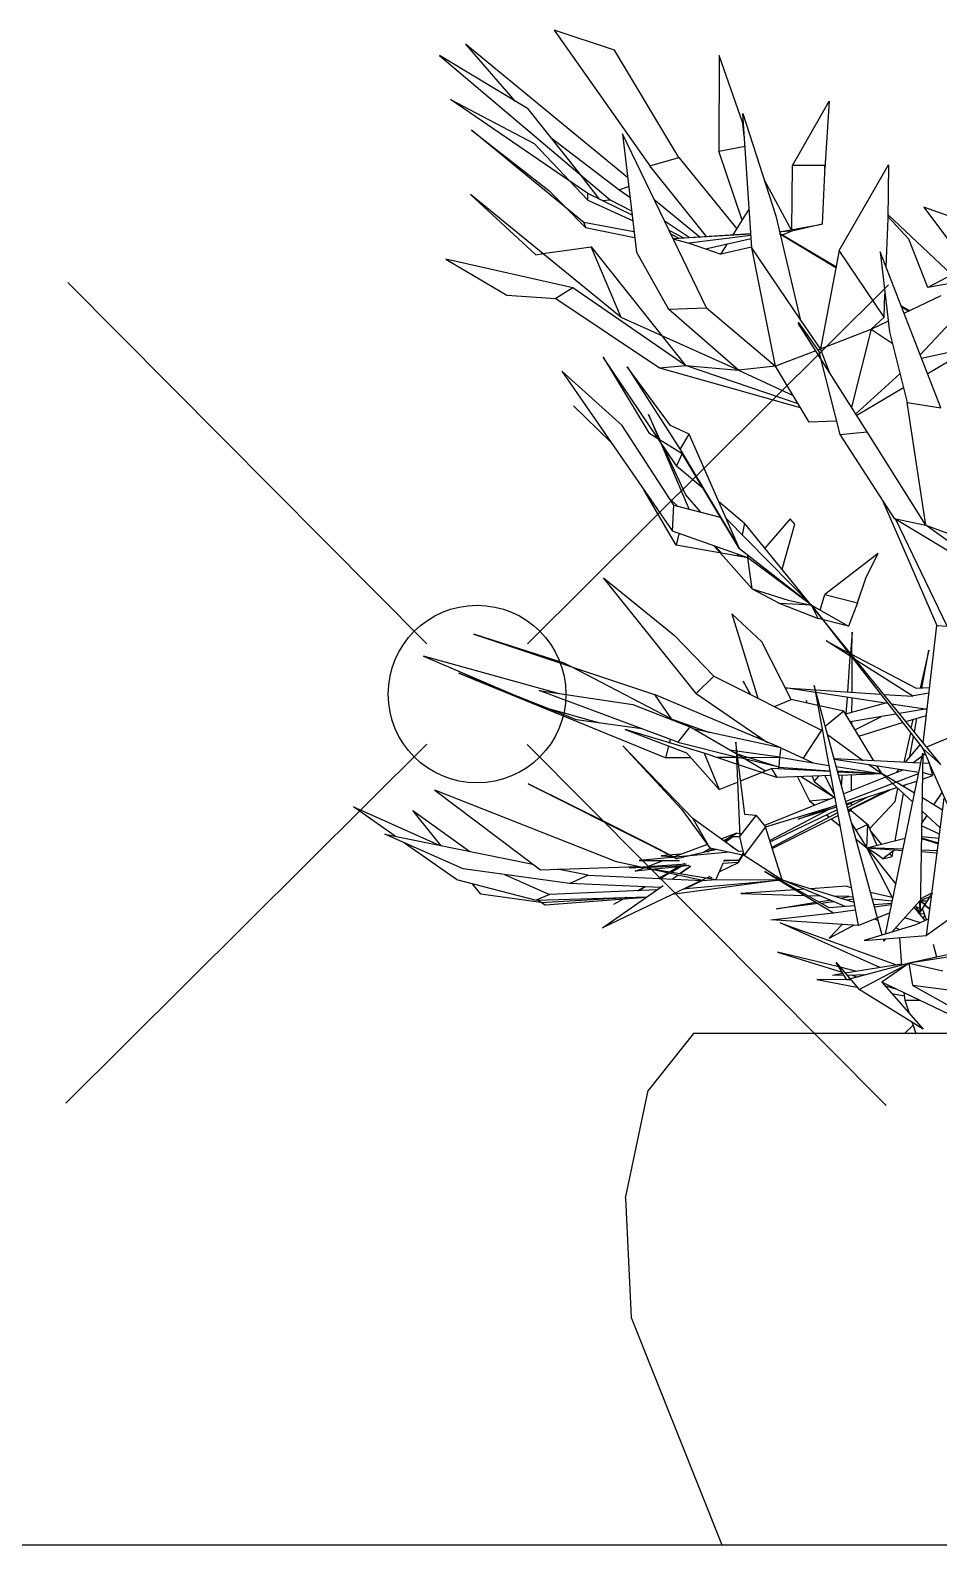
# Model space of a CAD drawing. Header units: millimetres. Extents: x 615730 to 2792744, y 139412 to 597571.
# Drawn here: x 807890.3 to 808025, y 291144.8 to 291369.3 of the extents above; entities that cross this region are included whole.
import ezdxf

# ---------------------------------------------------------------- set-up
doc = ezdxf.new("R2010")
doc.units = ezdxf.units.MM
doc.header["$MEASUREMENT"] = 0
doc.layers.get('0').update_dxf_attribs({"lineweight": 5})
doc.layers.add('NET SO 3', color=251, linetype='Continuous')

# ---------------------------------------------------------------- blocks, each defined once
blk = doc.blocks.new('BAN G')
at = {"color": 0, "linetype": 'ByBlock'}
for p, q in [((-7455.07, 6211.48), (-7464.01, 6214.43)), ((-7464.01, 6214.43), (-7449.83, 6194.34)), ((-7453.12, 6192.6), (-7477.14, 6212.36)), ((-7477.14, 6212.36), (-7469.77, 6203.89)), ((-7467.96, 6202.83), (-7481.01, 6210.72)), ((-7481.01, 6210.72), (-7455.7, 6189.31)), ((-7445.51, 6195.58), (-7455.07, 6211.48)), ((-7439.53, 6210.7), (-7439.57, 6196.5)), ((-7436.04, 6200.65), (-7439.53, 6210.7)), ((-7458.98, 6190.26), (-7479.37, 6204.17)), ((-7479.37, 6204.17), (-7466.94, 6197.63)), ((-7467.96, 6202.83), (-7460.2, 6193.13)), ((-7428.64, 6194.4), (-7423.23, 6203.92)), ((-7423.23, 6203.92), (-7423.86, 6193.94)), ((-7435.8, 6198.7), (-7436.04, 6200.65)), ((-7434.68, 6182.19), (-7436.01, 6202.09)), ((-7436.01, 6202.09), (-7431.15, 6186.93)), ((-7459.58, 6185.92), (-7476.23, 6199.64)), ((-7476.23, 6199.64), (-7464.81, 6190.68)), ((-7454.41, 6190.8), (-7464.46, 6198.43)), ((-7441.39, 6173.31), (-7453.88, 6199.06)), ((-7453.88, 6199.06), (-7451.79, 6181.56)), ((-7466.94, 6197.63), (-7458.98, 6189.25)), ((-7439.57, 6196.5), (-7435.69, 6197.25)), ((-7436.11, 6186.28), (-7439.57, 6196.5)), ((-7449.83, 6194.34), (-7445.51, 6195.58)), ((-7441.39, 6183.85), (-7449.83, 6194.34)), ((-7445.51, 6195.58), (-7436.92, 6184.98)), ((-7428.75, 6184.87), (-7428.64, 6194.4)), ((-7423.86, 6194.4), (-7428.64, 6194.4)), ((-7423.86, 6194.4), (-7424.24, 6185.67)), ((-7423.86, 6193.94), (-7423.86, 6194.4)), ((-7421.76, 6181.79), (-7414.4, 6194.51)), ((-7414.4, 6194.51), (-7414.54, 6186.49)), ((-7460.2, 6193.13), (-7457.31, 6189.42)), ((-7432.87, 6192.25), (-7428.85, 6184.87)), ((-7454.06, 6171.88), (-7476.41, 6190.07)), ((-7476.41, 6190.07), (-7466.73, 6181.16)), ((-7464.81, 6190.68), (-7462.23, 6188.12)), ((-7452.45, 6187.05), (-7458.98, 6190.26)), ((-7458.98, 6189.25), (-7458.98, 6190.26)), ((-7456.85, 6189.21), (-7455.7, 6189.31)), ((-7455.7, 6189.31), (-7452.52, 6187.68)), ((-7454.41, 6190.8), (-7452.98, 6191.3)), ((-7452.77, 6189.67), (-7454.41, 6190.8)), ((-7449.21, 6189.38), (-7442.36, 6183.78)), ((-7462.23, 6188.12), (-7459.33, 6185.21)), ((-7458.98, 6189.25), (-7452.38, 6186.23)), ((-7437.47, 6184.1), (-7435.07, 6187.91)), ((-7414.54, 6187.14), (-7405.04, 6178.17)), ((-7404.9, 6186.67), (-7409.19, 6188.22)), ((-7409.19, 6188.22), (-7403.15, 6180.18)), ((-7452.17, 6184.58), (-7459.58, 6185.92)), ((-7459.58, 6185.92), (-7459.33, 6185.21)), ((-7459.33, 6185.21), (-7452.07, 6183.74)), ((-7444, 6183.7), (-7447.67, 6186.17)), ((-7447.01, 6184.81), (-7444.7, 6183.64)), ((-7431.15, 6186.93), (-7427.52, 6171.63)), ((-7430.6, 6184.56), (-7424.24, 6185.67)), ((-7424.24, 6185.67), (-7428.75, 6184.68)), ((-7414.54, 6186.49), (-7414.81, 6179.36)), ((-7411.43, 6183.45), (-7414.54, 6186.84)), ((-7445.44, 6183.59), (-7446.69, 6184.22)), ((-7434.82, 6184.27), (-7446.38, 6183.53)), ((-7446.38, 6183.55), (-7434.82, 6184.27)), ((-7446.38, 6183.53), (-7443.97, 6182.9)), ((-7434.82, 6184.03), (-7443.97, 6182.9)), ((-7443.97, 6182.9), (-7441.56, 6182.04)), ((-7441.56, 6182.04), (-7434.79, 6183.59)), ((-7439.26, 6181.27), (-7438.28, 6182.8)), ((-7438.28, 6182.8), (-7438.31, 6182.8)), ((-7438.31, 6182.8), (-7438.31, 6182.78)), ((-7438.28, 6182.8), (-7438.28, 6182.8)), ((-7428.75, 6184.68), (-7430.6, 6184.54)), ((-7430.6, 6184.54), (-7430.6, 6184.56)), ((-7422.22, 6179.36), (-7430.56, 6184.29)), ((-7430.56, 6184.29), (-7422.25, 6179.28)), ((-7430.21, 6184.08), (-7430.49, 6183.99)), ((-7428.75, 6184.68), (-7430.21, 6184.08)), ((-7408.6, 6176.33), (-7411.43, 6183.45)), ((-7461.25, 6176.24), (-7480.04, 6180.52)), ((-7480.04, 6180.52), (-7470.99, 6175.19)), ((-7466.73, 6181.16), (-7465.69, 6181.33)), ((-7465.69, 6181.33), (-7458.53, 6182.32)), ((-7454.06, 6171.88), (-7458.53, 6182.32)), ((-7458.53, 6182.32), (-7444.53, 6164.72)), ((-7451.79, 6181.56), (-7447.04, 6173.1)), ((-7441.56, 6182.04), (-7439.26, 6181.27)), ((-7440.51, 6182.27), (-7440.51, 6182.27)), ((-7440.16, 6182.36), (-7440.16, 6182.36)), ((-7434.72, 6182.27), (-7439.26, 6181.27)), ((-7434.72, 6182.27), (-7434.72, 6182.27)), ((-7427.52, 6171.63), (-7434.68, 6182.19)), ((-7431.19, 6164.64), (-7434.68, 6182.19)), ((-7421.76, 6181.79), (-7424.49, 6167.21)), ((-7415.06, 6171.93), (-7421.76, 6181.79)), ((-7406.68, 6158.48), (-7415.65, 6181.58)), ((-7415.65, 6181.58), (-7414.29, 6169.75)), ((-7405.04, 6178.17), (-7408.6, 6176.33)), ((-7461.25, 6176.24), (-7463.77, 6174.69)), ((-7444.53, 6164.72), (-7461.25, 6176.24)), ((-7404.97, 6176.95), (-7408.6, 6176.33)), ((-7470.99, 6175.19), (-7463.77, 6174.69)), ((-7463.77, 6174.69), (-7448.37, 6164.41)), ((-7415.06, 6171.93), (-7414.95, 6175.34)), ((-7414.95, 6175.05), (-7414.92, 6175.03)), ((-7414.95, 6174.9), (-7414.88, 6174.86)), ((-7412.58, 6173.64), (-7411.25, 6172.87)), ((-7406.68, 6175.07), (-7412.13, 6172.45)), ((-7402.17, 6174.38), (-7409.75, 6166.31)), ((-7436.67, 6164.05), (-7454.06, 6171.88)), ((-7447.04, 6173.1), (-7441.39, 6173.31)), ((-7436.67, 6164.05), (-7447.04, 6173.1)), ((-7441.39, 6173.31), (-7431.19, 6164.64)), ((-7424.49, 6167.21), (-7427.52, 6171.63)), ((-7415.06, 6171.93), (-7416.98, 6170.12)), ((-7411.46, 6172.78), (-7412.51, 6173.41)), ((-7417.57, 6154.92), (-7427.84, 6171.03)), ((-7427.8, 6171.15), (-7424.73, 6166.81)), ((-7424.49, 6167.21), (-7416.98, 6170.12)), ((-7416.98, 6170.12), (-7419.91, 6158.56)), ((-7416.98, 6170.12), (-7414.5, 6171.32)), ((-7416.98, 6170.12), (-7413.87, 6168.03)), ((-7414.29, 6169.75), (-7411.64, 6159.27)), ((-7425.22, 6166.92), (-7431.19, 6164.64)), ((-7424.9, 6167.04), (-7424.49, 6167.21)), ((-7423.12, 6163.61), (-7424.49, 6167.21)), ((-7409.54, 6165.83), (-7402, 6167.46)), ((-7408.67, 6163.53), (-7402, 6167.46)), ((-7445.85, 6149.89), (-7456.71, 6166)), ((-7456.71, 6166), (-7449.97, 6154.75)), ((-7448.37, 6164.41), (-7444.53, 6164.72)), ((-7427.84, 6159.06), (-7444.53, 6164.72)), ((-7444.53, 6164.72), (-7436.67, 6164.05)), ((-7431.19, 6164.64), (-7436.67, 6164.05)), ((-7426.16, 6156.36), (-7431.19, 6164.64)), ((-7424.73, 6166.81), (-7424.49, 6165.79)), ((-7424.49, 6165.79), (-7421.66, 6154.5)), ((-7453.92, 6155.84), (-7462.86, 6163.9)), ((-7462.86, 6163.9), (-7446.45, 6140.17)), ((-7446.76, 6155.84), (-7453.19, 6164.53)), ((-7453.19, 6164.53), (-7445.3, 6152.28)), ((-7448.37, 6164.41), (-7427.52, 6158.54)), ((-7436.67, 6164.05), (-7428.57, 6160.32)), ((-7419.28, 6157.58), (-7412.72, 6163.5)), ((-7428.57, 6160.32), (-7428.61, 6160.32)), ((-7428.61, 6160.32), (-7428.57, 6160.32)), ((-7428.57, 6160.32), (-7428.57, 6160.3)), ((-7412.2, 6161.43), (-7419.14, 6157.32)), ((-7455.63, 6153.43), (-7461.15, 6158.75)), ((-7411.64, 6159.27), (-7406.68, 6158.48)), ((-7408.88, 6141.05), (-7411.64, 6159.27)), ((-7446.27, 6144.02), (-7453.92, 6155.84)), ((-7448.26, 6153.66), (-7450.01, 6157.49)), ((-7450.01, 6157.49), (-7448.44, 6153.78)), ((-7443.97, 6154.58), (-7446.76, 6155.84)), ((-7422.18, 6156.49), (-7426.16, 6156.36)), ((-7449.97, 6154.75), (-7445.02, 6151.71)), ((-7448.3, 6153.47), (-7443.97, 6143.41)), ((-7445.3, 6152.28), (-7443.97, 6154.58)), ((-7436.53, 6137.55), (-7443.97, 6154.58)), ((-7421.66, 6154.5), (-7417.57, 6154.92)), ((-7421.66, 6154.5), (-7413.56, 6142.05)), ((-7408.88, 6141.05), (-7417.57, 6154.92)), ((-7444.46, 6145.57), (-7447.84, 6152.8)), ((-7445.02, 6151.71), (-7445.85, 6149.89)), ((-7445.3, 6152.28), (-7436.53, 6137.55)), ((-7436.53, 6137.55), (-7445.02, 6151.71)), ((-7445.85, 6149.89), (-7441.94, 6146.6)), ((-7445.92, 6138.11), (-7450.71, 6146.3)), ((-7447.08, 6145.22), (-7445.64, 6143.85)), ((-7442.26, 6142.99), (-7444.46, 6145.57)), ((-7441.94, 6146.6), (-7441.91, 6146.54)), ((-7439.64, 6144.63), (-7435.76, 6141.36)), ((-7415.27, 6144.65), (-7407.27, 6126.19)), ((-7446.45, 6140.17), (-7446.27, 6144.02)), ((-7446.27, 6144.02), (-7439.36, 6142.26)), ((-7435.27, 6136.21), (-7446.45, 6140.17)), ((-7438.52, 6142.11), (-7425.85, 6129.21)), ((-7435.76, 6141.36), (-7436.11, 6139.64)), ((-7406.64, 6105.58), (-7435.76, 6141.36)), ((-7429.02, 6142.03), (-7432.76, 6137.65)), ((-7430.18, 6134.57), (-7428.33, 6141.24)), ((-7428.33, 6141.24), (-7429.02, 6142.03)), ((-7393.41, 6129.94), (-7413.56, 6142.05)), ((-7413.56, 6142.05), (-7408.88, 6141.05)), ((-7405.7, 6126.11), (-7413.35, 6141.91)), ((-7393.41, 6129.94), (-7408.88, 6141.05)), ((-7408.88, 6141.05), (-7400.88, 6138.13)), ((-7445.51, 6139.81), (-7445.92, 6138.11)), ((-7435.27, 6136.21), (-7445.92, 6138.11)), ((-7440.27, 6137.95), (-7439.33, 6136.94)), ((-7440.02, 6137.88), (-7439.19, 6136.9)), ((-7439.33, 6136.94), (-7434.65, 6131.66)), ((-7436.88, 6136.75), (-7436.6, 6136.44)), ((-7425.85, 6129.21), (-7436.53, 6137.55)), ((-7435.34, 6136.58), (-7435.27, 6136.21)), ((-7425.85, 6129.21), (-7435.27, 6136.21)), ((-7434.65, 6131.66), (-7435.27, 6136.21)), ((-7415.93, 6136.88), (-7423.86, 6130.78)), ((-7417.75, 6133.38), (-7415.93, 6136.88)), ((-7442.92, 6116.14), (-7456.68, 6133.27)), ((-7456.68, 6133.27), (-7446.2, 6124.75)), ((-7430.28, 6134.59), (-7430.18, 6134.57)), ((-7429.83, 6134.05), (-7430.18, 6134.57)), ((-7419, 6129.55), (-7417.75, 6133.38)), ((-7434.65, 6131.66), (-7429.3, 6129.96)), ((-7434.65, 6131.66), (-7430.53, 6129.48)), ((-7425.85, 6129.21), (-7430.53, 6129.48)), ((-7430.53, 6129.48), (-7424.87, 6127.26)), ((-7429.3, 6129.96), (-7425.85, 6129.21)), ((-7424.87, 6127.26), (-7425.85, 6129.21)), ((-7425.85, 6129.21), (-7420.33, 6126.09)), ((-7425.85, 6129.21), (-7409.33, 6107.95)), ((-7424.56, 6128.46), (-7423.86, 6130.78)), ((-7423.86, 6130.78), (-7419, 6129.55)), ((-7419, 6129.55), (-7420.33, 6126.09)), ((-7433.21, 6123.78), (-7437.65, 6127.93)), ((-7437.65, 6127.93), (-7433.81, 6115.45)), ((-7420.33, 6126.09), (-7424.87, 6127.26)), ((-7462.51, 6120.64), (-7475.92, 6124.92)), ((-7475.92, 6124.92), (-7449.1, 6115.99)), ((-7446.2, 6124.75), (-7440.3, 6118.71)), ((-7419.81, 6125.21), (-7420.05, 6122.05)), ((-7419.84, 6121.9), (-7419.81, 6125.21)), ((-7409.26, 6108.76), (-7407.27, 6126.19)), ((-7407.27, 6126.19), (-7405.7, 6126.11)), ((-7428.85, 6115.24), (-7433.21, 6123.78)), ((-7419.88, 6121.5), (-7423.65, 6123.93)), ((-7423.65, 6123.93), (-7420.44, 6122.21)), ((-7420.02, 6121.98), (-7410.31, 6116.89)), ((-7408.46, 6122.53), (-7409.72, 6116.91)), ((-7409.47, 6116.93), (-7408.46, 6122.53)), ((-7463.38, 6116.12), (-7483.35, 6121.67)), ((-7483.35, 6121.67), (-7469.04, 6115.53)), ((-7461.64, 6120.16), (-7462.51, 6120.64)), ((-7446.66, 6112.39), (-7461.64, 6120.16)), ((-7420.47, 6116.35), (-7420.09, 6121.63)), ((-7419.84, 6121.46), (-7419.88, 6116.31)), ((-7410.83, 6115.72), (-7419.32, 6121.12)), ((-7478.12, 6119.15), (-7447.43, 6106.58)), ((-7460.66, 6112.2), (-7478.12, 6119.15)), ((-7442.92, 6116.14), (-7440.3, 6118.71)), ((-7440.3, 6118.71), (-7424.38, 6110.71)), ((-7434.82, 6115.93), (-7435.97, 6117.96)), ((-7435.97, 6117.96), (-7434.93, 6115.99)), ((-7445.68, 6108.93), (-7466.21, 6116.56)), ((-7466.21, 6116.56), (-7452.31, 6114.48)), ((-7430.39, 6108.07), (-7449.1, 6115.99)), ((-7449.1, 6115.99), (-7446.66, 6112.39)), ((-7442.92, 6116.14), (-7432.34, 6108.87)), ((-7431.33, 6114.19), (-7428.85, 6115.24)), ((-7425.25, 6116.26), (-7429.69, 6116.95)), ((-7429.69, 6116.95), (-7415.62, 6116.01)), ((-7424.9, 6114.34), (-7428.85, 6115.24)), ((-7415.34, 6080.31), (-7425.43, 6117.29)), ((-7425.43, 6117.29), (-7418.9, 6081.74)), ((-7414.57, 6114.65), (-7425.15, 6116.26)), ((-7420.68, 6113.12), (-7420.51, 6115.55)), ((-7419.88, 6115.45), (-7419.91, 6113.33)), ((-7415.13, 6115.99), (-7410.83, 6115.72)), ((-7408.42, 6116.16), (-7411.01, 6115.72)), ((-7410.31, 6116.89), (-7408.32, 6117.02)), ((-7457.24, 6111.74), (-7464.99, 6113.9)), ((-7452.31, 6114.48), (-7443.86, 6111.17)), ((-7426.58, 6115.09), (-7426.62, 6114.71)), ((-7426.51, 6114.69), (-7426.58, 6115.09)), ((-7421.06, 6113.5), (-7424.63, 6114.27)), ((-7421.06, 6113.5), (-7423.79, 6111.21)), ((-7416.6, 6106.12), (-7421.06, 6113.5)), ((-7414.85, 6114.69), (-7420.82, 6113.08)), ((-7413.35, 6113.06), (-7420.12, 6111.91)), ((-7408.98, 6113.81), (-7413.98, 6114.55)), ((-7408.98, 6113.81), (-7412.82, 6113.16)), ((-7408.98, 6113.81), (-7408.67, 6113.96)), ((-7450.99, 6110.9), (-7460.66, 6112.2)), ((-7441.73, 6107.26), (-7453.47, 6110.77)), ((-7453.47, 6110.77), (-7444.35, 6107.32)), ((-7446.66, 6112.39), (-7440.97, 6110.36)), ((-7443.86, 6111.17), (-7445.68, 6108.93)), ((-7436.99, 6107.17), (-7443.86, 6111.17)), ((-7430.39, 6108.07), (-7443.41, 6110.9)), ((-7424.28, 6110.82), (-7424.38, 6110.71)), ((-7419.91, 6111.95), (-7419.91, 6111.57)), ((-7419.42, 6110.75), (-7415.58, 6112.68)), ((-7418.83, 6109.81), (-7412.34, 6111.8)), ((-7411.85, 6111.95), (-7408.81, 6112.87)), ((-7411.04, 6110.96), (-7410.76, 6112.28)), ((-7410.28, 6112.43), (-7410.62, 6110.44)), ((-7446.87, 6108.78), (-7446.73, 6109.31)), ((-7445.68, 6108.93), (-7436.99, 6106.75)), ((-7435.73, 6098.16), (-7437.06, 6108.93)), ((-7437.06, 6108.93), (-7436.46, 6094.9)), ((-7433.91, 6109.58), (-7433.49, 6109.69)), ((-7433.46, 6109.64), (-7433.91, 6109.58)), ((-7424.38, 6110.71), (-7427.07, 6106.52)), ((-7424.38, 6110.71), (-7424.21, 6110.57)), ((-7423.47, 6110.02), (-7418.2, 6106.21)), ((-7411.18, 6110.31), (-7412.16, 6105.91)), ((-7409.79, 6108.49), (-7412.02, 6105.89)), ((-7411.25, 6106.77), (-7410.73, 6109.73)), ((-7409.23, 6109.14), (-7409.4, 6108.93)), ((-7404.41, 6110), (-7408.77, 6108.18)), ((-7443.38, 6097.56), (-7453.82, 6108.37)), ((-7453.82, 6108.37), (-7445.12, 6098.98)), ((-7447.43, 6106.58), (-7446.97, 6108.3)), ((-7443.72, 6106.58), (-7447.43, 6106.58)), ((-7444.35, 6107.32), (-7439.53, 6101.87)), ((-7436.95, 6105.66), (-7441.73, 6107.26)), ((-7441.73, 6107.26), (-7439.53, 6101.87)), ((-7436.99, 6106.63), (-7439.85, 6106.61)), ((-7437.02, 6107.59), (-7437.93, 6107.72)), ((-7437.16, 6107.26), (-7436.99, 6107.21)), ((-7430.6, 6106.67), (-7436.92, 6107.57)), ((-7436.85, 6107.17), (-7435.21, 6106.65)), ((-7435.69, 6106.44), (-7436.85, 6107.09)), ((-7430.67, 6105.18), (-7436.81, 6106.69)), ((-7436.78, 6106.63), (-7436.53, 6106.63)), ((-7436.08, 6106.63), (-7430.6, 6106.67)), ((-7435.69, 6106.44), (-7432.66, 6104.66)), ((-7430.67, 6105.18), (-7435.21, 6106.65)), ((-7430.6, 6106.67), (-7430.67, 6105.18)), ((-7430.39, 6108.07), (-7430.6, 6106.67)), ((-7430.6, 6106.67), (-7423.26, 6105.47)), ((-7430.39, 6108.07), (-7425.57, 6105.83)), ((-7409.65, 6105.79), (-7422.5, 6106.42)), ((-7422.46, 6106.38), (-7409.93, 6104.47)), ((-7414.88, 6080.44), (-7409.33, 6107.26)), ((-7410.8, 6105.83), (-7409.44, 6106.88)), ((-7409.33, 6107.26), (-7409.72, 6083.75)), ((-7409.37, 6106.92), (-7409.02, 6107.17)), ((-7409.33, 6107.95), (-7406.64, 6105.58)), ((-7409.33, 6107.95), (-7408.35, 6105.73)), ((-7430.98, 6103.69), (-7436.67, 6105.56)), ((-7436.36, 6103.17), (-7431.78, 6105.01)), ((-7423.12, 6104.57), (-7431.78, 6105.01)), ((-7431.78, 6105.01), (-7430.98, 6103.69)), ((-7430.74, 6104.95), (-7430.67, 6105.18)), ((-7430.67, 6105.18), (-7423.12, 6104.68)), ((-7422.18, 6105.29), (-7415.37, 6104.2)), ((-7415.37, 6104.2), (-7421.97, 6104.62)), ((-7421.97, 6104.51), (-7415.37, 6104.2)), ((-7415.37, 6104.2), (-7421.8, 6103.99)), ((-7421.34, 6103.99), (-7421.41, 6102.63)), ((-7410, 6104.2), (-7420.75, 6100.13)), ((-7419.98, 6104.03), (-7419.98, 6101.7)), ((-7417.33, 6105.6), (-7415.37, 6104.2)), ((-7415.37, 6104.2), (-7416.14, 6105.41)), ((-7410.59, 6101.33), (-7415.37, 6104.2)), ((-7415.37, 6104.2), (-7410.83, 6100.01)), ((-7412.2, 6104.8), (-7414.74, 6103.8)), ((-7412.86, 6104.91), (-7413.35, 6104.36)), ((-7407.87, 6103.99), (-7409.4, 6104.39)), ((-7409.4, 6103.42), (-7407.87, 6103.99)), ((-7408.32, 6105.73), (-7409.37, 6105.77)), ((-7407.87, 6103.99), (-7408.32, 6105.73)), ((-7408.29, 6105.56), (-7404.93, 6097.97)), ((-7454.76, 6091.17), (-7481.68, 6101.81)), ((-7481.68, 6101.81), (-7466.04, 6089.99)), ((-7455.39, 6096.55), (-7467.85, 6102.73)), ((-7467.85, 6102.73), (-7449.7, 6093.62)), ((-7439.53, 6101.87), (-7436.81, 6102.98)), ((-7422.98, 6103.95), (-7430.98, 6103.69)), ((-7427.91, 6103.78), (-7426.13, 6100.22)), ((-7422.46, 6100.72), (-7427.45, 6103.8)), ((-7425.74, 6103.86), (-7425.43, 6103.09)), ((-7425.43, 6103.09), (-7424.77, 6103.88)), ((-7425.43, 6103.09), (-7422.43, 6100.72)), ((-7422.5, 6101.18), (-7423.79, 6103.92)), ((-7421.41, 6102.63), (-7421.45, 6102.58)), ((-7414.88, 6103.74), (-7421.06, 6101.26)), ((-7420.68, 6099.78), (-7413.21, 6102.19)), ((-7420.4, 6098.79), (-7413.98, 6101.93)), ((-7414.47, 6101.77), (-7420.4, 6098.81)), ((-7413.45, 6100.09), (-7413.03, 6102.02)), ((-7412.44, 6102.44), (-7410.21, 6103.15)), ((-7412.06, 6102.21), (-7412.02, 6102.56)), ((-7422.39, 6100.74), (-7432.83, 6096.55)), ((-7427.8, 6097.47), (-7422.18, 6099.59)), ((-7426.13, 6100.22), (-7423.02, 6100.49)), ((-7426.13, 6100.22), (-7425.36, 6099.55)), ((-7422.43, 6100.72), (-7422.46, 6100.72)), ((-7419.28, 6100.22), (-7420.61, 6099.59)), ((-7420.51, 6099.21), (-7417.57, 6100.76)), ((-7419.98, 6099.88), (-7419.98, 6099.48)), ((-7417.22, 6096.05), (-7413.45, 6100.09)), ((-7412.23, 6101.28), (-7413.49, 6094.29)), ((-7406.4, 6098.85), (-7409.47, 6100.68)), ((-7408.77, 6080.27), (-7406.16, 6100.59)), ((-7407.69, 6099.61), (-7406.47, 6101.43)), ((-7487.58, 6094.96), (-7493.76, 6099.34)), ((-7493.76, 6099.34), (-7481.05, 6093.62)), ((-7480.74, 6093.55), (-7484.96, 6098.79)), ((-7484.96, 6098.79), (-7476.48, 6092.7)), ((-7445.12, 6098.98), (-7440.93, 6093.22)), ((-7436.71, 6092.74), (-7443.38, 6097.56)), ((-7440.93, 6093.22), (-7443.38, 6097.56)), ((-7436.46, 6094.9), (-7434.05, 6098.04)), ((-7434.05, 6098.04), (-7435.73, 6098.16)), ((-7434.05, 6098.04), (-7432.66, 6096.36)), ((-7432.66, 6096.34), (-7423.16, 6099.21)), ((-7423.19, 6098.96), (-7432.03, 6094.31)), ((-7431.99, 6094.12), (-7422.08, 6098.88)), ((-7421.97, 6098.44), (-7431.71, 6093.28)), ((-7431.68, 6093.16), (-7421.9, 6098.04)), ((-7422.15, 6099.29), (-7427.8, 6097.47)), ((-7424.45, 6098.83), (-7424.38, 6098.77)), ((-7424.21, 6098.62), (-7424.07, 6098.5)), ((-7423.61, 6098.14), (-7423.19, 6097.79)), ((-7422.91, 6097.56), (-7421.62, 6096.51)), ((-7419.98, 6098.77), (-7420.37, 6098.6)), ((-7419.98, 6099), (-7419.98, 6098.77)), ((-7419.98, 6098.77), (-7417.5, 6096.72)), ((-7409.51, 6096.82), (-7408.7, 6098.04)), ((-7409.47, 6098.75), (-7406.75, 6096.21)), ((-7477.49, 6090.12), (-7489.11, 6095.27)), ((-7489.11, 6095.27), (-7467.15, 6090.81)), ((-7448.4, 6092.99), (-7455.39, 6096.55)), ((-7436.95, 6095.4), (-7439.26, 6094.54)), ((-7438.91, 6094.27), (-7436.95, 6095.4)), ((-7436.5, 6095.31), (-7436.95, 6095.4)), ((-7432.66, 6096.36), (-7435.83, 6092.17)), ((-7430.21, 6088.51), (-7432.66, 6096.36)), ((-7419.84, 6096.8), (-7417.61, 6093.24)), ((-7417.5, 6096.72), (-7419.28, 6095.88)), ((-7417.61, 6093.24), (-7417.5, 6096.72)), ((-7417.5, 6096.72), (-7416.14, 6093.6)), ((-7417.12, 6095.86), (-7417.15, 6095.86)), ((-7415.44, 6093.78), (-7417.12, 6095.86)), ((-7417.12, 6095.82), (-7417.12, 6095.8)), ((-7406.85, 6095.29), (-7409.54, 6096.49)), ((-7478.5, 6088.55), (-7486.18, 6093.95)), ((-7449.7, 6093.62), (-7445.82, 6091.61)), ((-7445.82, 6091.61), (-7448.4, 6092.99)), ((-7446.55, 6091.82), (-7441.35, 6093.76)), ((-7439.95, 6093.01), (-7445.82, 6091.61)), ((-7440.79, 6093.18), (-7441.87, 6092.53)), ((-7441.28, 6092.67), (-7440.51, 6093.11)), ((-7440.93, 6093.22), (-7435.83, 6092.17)), ((-7440.37, 6092.9), (-7440.16, 6093.05)), ((-7440.16, 6093.05), (-7440.34, 6092.9)), ((-7438.1, 6094.48), (-7438.7, 6094.14)), ((-7438.66, 6094.1), (-7437.51, 6094.9)), ((-7436.71, 6092.76), (-7437.82, 6093.51)), ((-7437.51, 6094.9), (-7436.5, 6094.9)), ((-7436.71, 6092.74), (-7436.01, 6092.82)), ((-7435.83, 6092.17), (-7436.46, 6094.9)), ((-7419.25, 6094.56), (-7417.61, 6093.24)), ((-7417.61, 6093.24), (-7411.95, 6094.69)), ((-7415.9, 6092.13), (-7417.61, 6093.24)), ((-7412.3, 6093.03), (-7417.61, 6093.24)), ((-7417.61, 6093.24), (-7412.34, 6092.84)), ((-7413.8, 6085.72), (-7417.61, 6093.24)), ((-7417.61, 6093.24), (-7413.35, 6087.86)), ((-7413.49, 6092.93), (-7415.27, 6091.63)), ((-7409.58, 6092.95), (-7407.17, 6092.84)), ((-7409.54, 6094.92), (-7406.92, 6094.66)), ((-7407.03, 6093.93), (-7409.54, 6094.69)), ((-7409.54, 6094.64), (-7407.03, 6093.83)), ((-7441.98, 6088.4), (-7454.76, 6091.17)), ((-7438.07, 6092.61), (-7451.41, 6091.35)), ((-7451.41, 6091.35), (-7445.4, 6091.38)), ((-7444.39, 6090.83), (-7450.85, 6090.37)), ((-7450.67, 6090.33), (-7444.07, 6090.66)), ((-7447.77, 6091.35), (-7450.32, 6090.39)), ((-7445.3, 6092.28), (-7448.12, 6092.05)), ((-7448.12, 6092.05), (-7446.55, 6091.96)), ((-7445.23, 6090.6), (-7446.8, 6089.68)), ((-7446.66, 6089.66), (-7444.95, 6090.62)), ((-7446.55, 6091.96), (-7446.48, 6091.96)), ((-7446.48, 6091.96), (-7446.2, 6091.94)), ((-7445.33, 6089.43), (-7443.76, 6090.52)), ((-7443.76, 6090.52), (-7445.3, 6089.43)), ((-7443.97, 6090.62), (-7445.19, 6090.5)), ((-7444.88, 6090.81), (-7444.63, 6090.96)), ((-7444.6, 6090.83), (-7444.49, 6090.87)), ((-7438.98, 6090.94), (-7440.02, 6088.57)), ((-7439.53, 6089.68), (-7436.67, 6091.06)), ((-7436.67, 6091.06), (-7438.98, 6090.94)), ((-7436.6, 6091.42), (-7438.84, 6091.25)), ((-7438.84, 6091.25), (-7438.77, 6091.4)), ((-7438.77, 6091.4), (-7436.6, 6091.42)), ((-7438.21, 6092.65), (-7438.24, 6092.59)), ((-7436.67, 6091.06), (-7435.97, 6092.19)), ((-7436.08, 6092.21), (-7436.6, 6091.42)), ((-7435.83, 6092.17), (-7436.11, 6092.32)), ((-7436.04, 6092.28), (-7435.9, 6092.44)), ((-7435.94, 6092.26), (-7435.9, 6092.32)), ((-7435.87, 6092.19), (-7435.94, 6092.26)), ((-7435.9, 6092.32), (-7435.9, 6092.28)), ((-7435.9, 6092.28), (-7435.87, 6092.3)), ((-7435.87, 6092.23), (-7435.9, 6092.23)), ((-7435.87, 6092.3), (-7435.87, 6092.23)), ((-7435.83, 6092.17), (-7430.21, 6088.51)), ((-7415.27, 6091.63), (-7415.9, 6092.13)), ((-7415.27, 6091.63), (-7413.87, 6091.94)), ((-7414.26, 6092.38), (-7413.87, 6091.94)), ((-7413.87, 6091.94), (-7413.73, 6092.74)), ((-7407.24, 6092.44), (-7409.58, 6092.63)), ((-7478.5, 6088.55), (-7466.66, 6085.49)), ((-7461.74, 6087.98), (-7477.49, 6090.12)), ((-7471.34, 6089.28), (-7464.67, 6086.31)), ((-7466.04, 6089.99), (-7451.58, 6090.5)), ((-7459.02, 6089.18), (-7463.52, 6090.08)), ((-7461.74, 6087.98), (-7459.02, 6089.18)), ((-7459.02, 6089.18), (-7441.98, 6088.4)), ((-7440.93, 6089.01), (-7456.82, 6081.36)), ((-7450.88, 6090.31), (-7452.87, 6090.22)), ((-7452, 6089.78), (-7450.67, 6090.27)), ((-7449.56, 6090.03), (-7452, 6089.78)), ((-7451.58, 6090.5), (-7440.02, 6088.57)), ((-7450.67, 6090.27), (-7450.67, 6090.33)), ((-7450.5, 6090.33), (-7450.57, 6090.31)), ((-7445.47, 6090.45), (-7449.14, 6090.08)), ((-7447.15, 6089.51), (-7448.54, 6088.69)), ((-7448.37, 6088.67), (-7446.97, 6089.47)), ((-7446.52, 6088.59), (-7445.64, 6089.18)), ((-7430.67, 6088.44), (-7446.52, 6086.33)), ((-7444.46, 6087.23), (-7430.7, 6088.46)), ((-7441.98, 6088.4), (-7444.46, 6087.23)), ((-7441.98, 6088.4), (-7440.02, 6088.57)), ((-7440.62, 6088.86), (-7441.04, 6088.71)), ((-7440.02, 6088.57), (-7430.77, 6088.51)), ((-7423.23, 6084.36), (-7432.76, 6089.72)), ((-7432.76, 6089.72), (-7422.6, 6083.62)), ((-7430.7, 6088.46), (-7430.67, 6088.44)), ((-7430.63, 6088.51), (-7430.21, 6088.51)), ((-7430.21, 6088.51), (-7430.56, 6088.46)), ((-7430.56, 6088.44), (-7430.21, 6088.51)), ((-7430.56, 6088.46), (-7430.56, 6088.44)), ((-7420.85, 6084.53), (-7430.21, 6088.51)), ((-7430.21, 6088.51), (-7419.56, 6085.2)), ((-7474.87, 6086.39), (-7476.13, 6087.92)), ((-7465.97, 6085.13), (-7474.87, 6086.39)), ((-7464.67, 6086.31), (-7466.66, 6085.49)), ((-7448.75, 6087.02), (-7464.67, 6086.31)), ((-7448.23, 6087.37), (-7461.74, 6087.98)), ((-7456.82, 6081.36), (-7447.81, 6087.67)), ((-7450.6, 6087.48), (-7451.65, 6086.89)), ((-7451.55, 6086.89), (-7450.5, 6087.48)), ((-7444.91, 6087.1), (-7444.46, 6087.23)), ((-7444.67, 6087.21), (-7444.46, 6087.23)), ((-7444.46, 6087.23), (-7444.63, 6087.23)), ((-7428.26, 6087), (-7436.32, 6086.45)), ((-7436.32, 6086.45), (-7426.93, 6086.2)), ((-7426.93, 6087.1), (-7428.01, 6087.02)), ((-7426.51, 6086.18), (-7424.66, 6086.14)), ((-7420.72, 6087.54), (-7425.95, 6087.16)), ((-7420.23, 6086.03), (-7422.43, 6086.08)), ((-7421.52, 6085.8), (-7420.23, 6086.03)), ((-7419.95, 6087.33), (-7420.72, 6087.54)), ((-7420.23, 6086.03), (-7419.7, 6085.97)), ((-7413.87, 6085.87), (-7417.08, 6086.64)), ((-7407.97, 6086.56), (-7409.72, 6085.61)), ((-7407.97, 6086.54), (-7409.05, 6084.82)), ((-7466.66, 6085.49), (-7450.22, 6085.97)), ((-7466.38, 6085.49), (-7465.3, 6084.73)), ((-7465.3, 6084.73), (-7465.97, 6085.13)), ((-7465.9, 6085.13), (-7453.15, 6085.89)), ((-7450.36, 6085.89), (-7465.3, 6084.73)), ((-7453.78, 6085.64), (-7455.18, 6084.84)), ((-7453.36, 6085.89), (-7453.4, 6085.87)), ((-7453.33, 6085.89), (-7453.36, 6085.89)), ((-7453.33, 6085.89), (-7453.33, 6085.89)), ((-7431.02, 6084.19), (-7425.22, 6085.17)), ((-7424.87, 6084.97), (-7431.02, 6084.19)), ((-7424.84, 6085.24), (-7423.19, 6085.51)), ((-7422.57, 6085.26), (-7424.42, 6085.01)), ((-7419.46, 6084.63), (-7423.23, 6084.36)), ((-7422.6, 6083.62), (-7419.35, 6084.06)), ((-7419.63, 6085.61), (-7420.54, 6085.51)), ((-7416.8, 6085.68), (-7413.87, 6085.4)), ((-7416.6, 6084.86), (-7413.94, 6085.05)), ((-7414.01, 6084.8), (-7416.49, 6084.46)), ((-7409.79, 6085.38), (-7413.94, 6080.73)), ((-7410.66, 6084.44), (-7409.05, 6082.45)), ((-7409.68, 6083.52), (-7410.41, 6084.69)), ((-7409.75, 6084.23), (-7410.28, 6084.46)), ((-7410, 6085.15), (-7409.79, 6085.17)), ((-7409.72, 6083.75), (-7409.79, 6085.38)), ((-7409.72, 6085.45), (-7408.35, 6085.97)), ((-7409.72, 6085.38), (-7408.7, 6085.38)), ((-7409.72, 6085.3), (-7409.72, 6085.32)), ((-7409.72, 6085.32), (-7409.02, 6084.9)), ((-7409.72, 6085.32), (-7408.98, 6084.94)), ((-7409.05, 6084.82), (-7409.72, 6085.3)), ((-7409.05, 6084.82), (-7409.72, 6083.75)), ((-7409.33, 6084.04), (-7409.51, 6084.13)), ((-7408.81, 6082.58), (-7409.4, 6084.25)), ((-7409.09, 6084.8), (-7408.29, 6084.15)), ((-7409.05, 6084.82), (-7408.29, 6084.17)), ((-7403.68, 6083.88), (-7408.77, 6080.27)), ((-7431.85, 6082.58), (-7422.6, 6083.62)), ((-7418.9, 6081.74), (-7431.85, 6082.58)), ((-7415.69, 6075.5), (-7430.49, 6082.12)), ((-7430.49, 6082.12), (-7413.24, 6075.89)), ((-7421.31, 6081.89), (-7423.23, 6079.87)), ((-7423.23, 6079.87), (-7419.56, 6081.76)), ((-7418.9, 6081.74), (-7414.26, 6083.6)), ((-7410.38, 6081.82), (-7418.03, 6079.5)), ((-7416.49, 6082.7), (-7415.93, 6082.45)), ((-7409.68, 6082.14), (-7412.02, 6082.87)), ((-7408.46, 6082.74), (-7410.38, 6081.82)), ((-7409.96, 6083.56), (-7409.12, 6083.46)), ((-7409.33, 6082.79), (-7409.05, 6083.18)), ((-7418.03, 6079.5), (-7408.77, 6080.27)), ((-7415.2, 6079.73), (-7415.09, 6079.43)), ((-7415.09, 6079.43), (-7414.81, 6079.75)), ((-7415.09, 6079.43), (-7415.06, 6079.73)), ((-7412.89, 6081.17), (-7413.38, 6081.36)), ((-7412.89, 6081.17), (-7412.89, 6081.05)), ((-7412.79, 6079.92), (-7412.47, 6075.85)), ((-7421.8, 6075.58), (-7430.88, 6077.8)), ((-7430.88, 6077.8), (-7421.31, 6074.8)), ((-7401.06, 6078.41), (-7411.36, 6076.15)), ((-7403.12, 6077.44), (-7411.36, 6076.15)), ((-7407.27, 6077.03), (-7407.76, 6078.91)), ((-7420.58, 6073.69), (-7422.18, 6076.25)), ((-7422.18, 6076.25), (-7418.76, 6072.25)), ((-7419.11, 6074.93), (-7421.59, 6075.54)), ((-7412.47, 6076.02), (-7420.85, 6074.64)), ((-7411.36, 6076.15), (-7420.58, 6073.69)), ((-7418.76, 6072.25), (-7411.36, 6076.15)), ((-7411.36, 6076.15), (-7415.41, 6073.34)), ((-7410.8, 6072.86), (-7411.36, 6076.15)), ((-7411.36, 6076.15), (-7406.36, 6075.01)), ((-7420.61, 6073.69), (-7425.04, 6073.74)), ((-7425.04, 6073.74), (-7419.11, 6072.6)), ((-7421.17, 6074.6), (-7422.71, 6074.34)), ((-7421.03, 6074.36), (-7422.71, 6074.34)), ((-7420.85, 6074.68), (-7420.78, 6074.66)), ((-7420.61, 6074.39), (-7417.71, 6074.45)), ((-7420.02, 6073.67), (-7420.58, 6073.69)), ((-7419.98, 6074.41), (-7419.04, 6074.09)), ((-7391.07, 6061.69), (-7415.41, 6073.34)), ((-7415.41, 6073.34), (-7409.3, 6066.38)), ((-7414.99, 6072.86), (-7413.35, 6072.33)), ((-7378.12, 6068.48), (-7410.8, 6072.86)), ((-7410.8, 6072.86), (-7391.07, 6061.69)), ((-7409.3, 6066.38), (-7418.76, 6072.25)), ((-7413.94, 6071.64), (-7412.09, 6071.31)), ((-7412.13, 6071.75), (-7412.02, 6070.66)), ((-7412.02, 6070.66), (-7409.82, 6070.66)), ((-7412.02, 6070.66), (-7411.36, 6068.71)), ((-7412.06, 6065.71), (-7410.76, 6066.97)), ((-7410.9, 6067.37), (-7410.35, 6065.71)), ((-7443.34, 6065.71), (-7450.08, 6057.29)), ((-7399.49, 6065.71), (-7443.34, 6065.71)), ((-7410.41, 6065.71), (-7410.35, 6065.73)), ((-7453.43, 6041.29), (-7450.08, 6057.29)), ((-7453.43, 6041.29), (-7452.59, 6023.63)), ((-7452.59, 6023.63), (-7439.15, 5989.94)), ((-7439.15, 5989.94), (-7375.22, 5989.94))]:
    blk.add_line(p, q, dxfattribs=at)
at = {"linetype": 'Continuous'}
for p, q in [((-7482.86, 6123.5), (-7536.09, 6177.03)), ((-7467.96, 6123.46), (-7414.43, 6176.69)), ((-7482.9, 6108.6), (-7536.43, 6055.37)), ((-7468, 6108.56), (-7414.77, 6055.03))]:
    blk.add_line(p, q, dxfattribs=at)
blk.add_lwpolyline([(-7771.58, 5989.94), (-7042.79, 5989.94)], dxfattribs=at)
blk.add_circle((-7475.43, 6116.03), 13.17, dxfattribs=at)

msp = doc.modelspace()

# ---------------------------------------------------------------- block references
at = {"layer": 'NET SO 3'}
msp.add_blockref('BAN G', (815432.01, 285154.87), dxfattribs=at)

doc.saveas('drawing.dxf')
